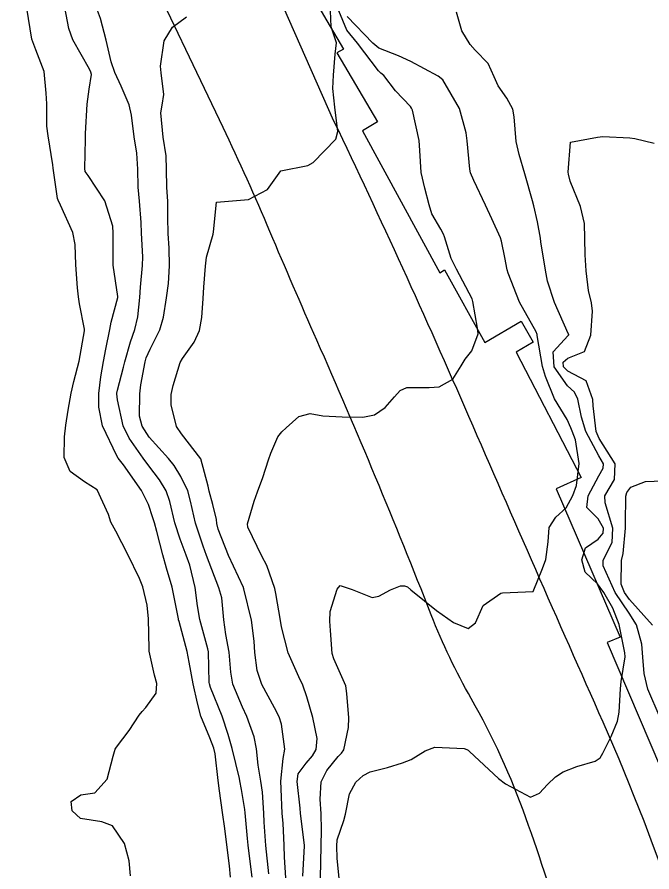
# Model space of a CAD drawing. Header units: metres. Extents: x 298520 to 308411, y 7433745 to 7450750.
# Drawn here: x 301972 to 302011.5, y 7441845.7 to 7441898.9 of the extents above; entities that cross this region are included whole.
import ezdxf

# ---------------------------------------------------------------- set-up
doc = ezdxf.new("R2010")
doc.units = ezdxf.units.M
doc.header["$LTSCALE"] = 10
for name, color, linetype in [('Curvas de Nivel 1m', 11, 'Continuous'), ('Curvas de Nivel 5m', 15, 'Continuous'), ('Edificações', 30, 'Continuous'), ('Vias Primárias', 230, 'Continuous')]:
    doc.layers.add(name, color=color, linetype=linetype)

msp = doc.modelspace()

# ---------------------------------------------------------------- linework, layer by layer
at = {"layer": 'Curvas de Nivel 1m', "flags": 128}
for points, elevation in [([(301985.236, 7441845.336), (301985.171, 7441846.029), (301985.015, 7441847.339), (301984.879, 7441848.354), (301984.751, 7441849.342), (301984.552, 7441850.708), (301984.467, 7441851.345), (301984.289, 7441853.006), (301984.213, 7441853.347), (301983.959, 7441853.99), (301983.394, 7441855.356), (301983.191, 7441856.152), (301982.922, 7441857.361), (301982.666, 7441858.714), (301982.553, 7441859.365), (301982.042, 7441861.248), (301982.011, 7441861.339), (301982.005, 7441861.371), (301981.999, 7441861.416), (301981.601, 7441863.377), (301981.261, 7441864.558), (301981.024, 7441865.386), (301980.66, 7441866.847), (301980.504, 7441867.394), (301980.416, 7441867.686), (301980.134, 7441868.533), (301979.695, 7441869.404), (301978.589, 7441870.985), (301978.259, 7441871.419), (301978.165, 7441871.562), (301977.275, 7441873.429), (301977.049, 7441874.587), (301977.051, 7441875.432), (301977.181, 7441876.478), (301977.347, 7441877.429), (301977.486, 7441878.192), (301977.74, 7441879.425), (301977.824, 7441879.868), (301978.223, 7441881.421), (301978.226, 7441881.479), (301977.948, 7441883.424), (301977.934, 7441883.807), (301977.948, 7441885.424), (301977.916, 7441885.848), (301977.425, 7441887.429), (301976.378, 7441888.997), (301976.203, 7441889.265), (301976.167, 7441889.443), (301976.217, 7441891.258), (301976.216, 7441891.443), (301976.221, 7441891.627), (301976.316, 7441893.442), (301976.442, 7441894.382), (301976.594, 7441895.296), (301976.555, 7441895.439), (301976.456, 7441895.633), (301975.434, 7441897.456), (301975.185, 7441898.155), (301974.932, 7441899.464)], 726), ([(301986.584, 7441845.319), (301986.399, 7441846.798), (301986.346, 7441847.323), (301986.306, 7441847.743), (301986.155, 7441849.326), (301986.125, 7441849.546), (301985.917, 7441850.774), (301985.818, 7441851.331), (301985.793, 7441851.463), (301985.343, 7441853.336), (301985.099, 7441854.201), (301984.719, 7441855.343), (301984, 7441857.138), (301983.925, 7441857.351), (301983.911, 7441857.444), (301983.872, 7441859.352), (301983.837, 7441859.54), (301983.338, 7441861.357), (301983.197, 7441862.217), (301983.049, 7441863.36), (301982.706, 7441864.745), (301982.486, 7441865.366), (301982.108, 7441866.359), (301981.779, 7441867.375), (301981.461, 7441868.705), (301981.236, 7441869.384), (301980.828, 7441870.068), (301980.158, 7441870.936), (301979.804, 7441871.404), (301978.942, 7441872.652), (301978.568, 7441873.416), (301978.209, 7441875.037), (301978.171, 7441875.42), (301978.173, 7441875.461), (301978.216, 7441875.633), (301978.581, 7441877.074), (301978.664, 7441877.416), (301979.024, 7441878.643), (301979.278, 7441879.41), (301979.471, 7441880.208), (301979.603, 7441881.407), (301979.641, 7441882.058), (301979.763, 7441883.406), (301979.783, 7441883.941), (301979.708, 7441885.406), (301979.673, 7441886.077), (301979.568, 7441887.408), (301979.496, 7441888.284), (301979.474, 7441889.409), (301979.402, 7441890.401), (301979.24, 7441891.412), (301979.081, 7441892.755), (301978.938, 7441893.415), (301978.444, 7441894.572), (301978.038, 7441895.424), (301977.806, 7441896.084), (301977.509, 7441897.43), (301977.141, 7441898.786), (301976.894, 7441899.436)], 727), ([(301987.623, 7441845.537), (301987.446, 7441847.307), (301987.342, 7441848.753), (301987.31, 7441849.309), (301987.229, 7441850.623), (301987.128, 7441851.312), (301986.958, 7441852.294), (301986.853, 7441853.316), (301986.711, 7441854.069), (301986.262, 7441855.326), (301985.982, 7441855.906), (301985.39, 7441857.336), (301985.265, 7441858.082), (301985.148, 7441859.339), (301984.945, 7441860.43), (301984.825, 7441861.342), (301984.692, 7441862.715), (301984.523, 7441863.346), (301984.084, 7441864.478), (301983.746, 7441865.353), (301983.535, 7441865.922), (301983.067, 7441867.361), (301982.761, 7441868.739), (301982.585, 7441869.366), (301982.152, 7441870.272), (301981.732, 7441870.95), (301981.385, 7441871.382), (301980.183, 7441872.714), (301979.742, 7441873.405), (301979.582, 7441874.023), (301979.593, 7441875.406), (301979.661, 7441875.966), (301979.926, 7441877.403), (301979.997, 7441877.651), (301980.251, 7441878.188), (301980.843, 7441879.391), (301981.068, 7441880.185), (301981.265, 7441881.385), (301981.389, 7441882.291), (301981.446, 7441883.383), (301981.422, 7441884.481), (301981.361, 7441885.385), (301981.345, 7441886.388), (301981.341, 7441887.385), (301981.275, 7441888.29), (301981.268, 7441889.387), (301981.236, 7441890.232), (301981.057, 7441891.39), (301980.913, 7441892.905), (301980.983, 7441893.392), (301981.1, 7441894.051), (301980.923, 7441895.393), (301980.875, 7441895.812), (301981.119, 7441897.39), (301981.636, 7441898.232), (301982.495, 7441898.873)], 728), ([(301988.675, 7441845.292), (301988.598, 7441846.566), (301988.571, 7441847.293), (301988.509, 7441848.682), (301988.465, 7441849.294), (301988.386, 7441850.828), (301988.369, 7441851.296), (301988.524, 7441852.714), (301988.617, 7441853.293), (301988.423, 7441854.841), (301988.266, 7441855.297), (301987.982, 7441855.876), (301987.185, 7441857.312), (301986.891, 7441858.196), (301986.76, 7441859.319), (301986.717, 7441860.007), (301986.556, 7441861.322), (301986.072, 7441863.274), (301986.056, 7441863.33), (301986.04, 7441863.364), (301985.125, 7441865.34), (301984.471, 7441866.994), (301984.399, 7441867.346), (301984.368, 7441867.589), (301984.135, 7441868.519), (301983.905, 7441869.352), (301983.842, 7441869.657), (301983.386, 7441871.358), (301982.186, 7441872.93), (301981.879, 7441873.375), (301981.555, 7441874.728), (301981.557, 7441875.38), (301981.669, 7441875.93), (301982.116, 7441877.372), (301982.245, 7441877.62), (301982.987, 7441878.631), (301983.306, 7441879.36), (301983.454, 7441880.176), (301983.539, 7441881.357), (301983.592, 7441882.058), (301983.68, 7441883.356), (301983.746, 7441883.928), (301984.159, 7441885.352), (301984.19, 7441885.496), (301984.363, 7441887.35), (301986.365, 7441887.521), (301987.538, 7441888.142), (301988.383, 7441889.3), (301990.044, 7441889.626), (301990.388, 7441889.823), (301991.791, 7441891.259), (301991.925, 7441891.742), (301991.729, 7441893.261), (301991.603, 7441894.421), (301991.646, 7441895.262), (301991.76, 7441896.554), (301991.831, 7441897.26), (301991.498, 7441898.255), (301991.467, 7441899.266)], 729), ([(301990.852, 7441845.265), (301990.863, 7441846.27), (301990.885, 7441847.265), (301990.896, 7441848.268), (301990.875, 7441849.265), (301990.822, 7441850.176), (301990.879, 7441851.266), (301991.23, 7441851.964), (301991.947, 7441852.83), (301992.154, 7441853.044), (301992.288, 7441853.247), (301992.578, 7441854.633), (301992.612, 7441855.244), (301992.478, 7441856.763), (301992.411, 7441857.246), (301992.012, 7441858.175), (301991.673, 7441858.909), (301991.565, 7441859.257), (301991.462, 7441860.683), (301991.418, 7441861.259), (301991.453, 7441861.858), (301991.88, 7441863.253), (301992.075, 7441863.481), (301992.811, 7441863.243), (301994.066, 7441862.744), (301994.481, 7441862.811), (301995.193, 7441863.219), (301995.817, 7441863.471), (301996.075, 7441863.455), (301996.26, 7441863.392), (301996.474, 7441863.204), (301998.054, 7441861.922), (301999.116, 7441861.169), (302000.039, 7441860.8), (302000.487, 7441861.153), (302000.964, 7441862.241), (302002.071, 7441863.015), (302002.167, 7441863.033), (302004.073, 7441863.11), (302004.659, 7441864.533), (302004.867, 7441865.102), (302005.007, 7441866.203), (302005.065, 7441867.101), (302005.488, 7441867.737), (302006.135, 7441868.311), (302006.554, 7441869.084), (302006.77, 7441869.701), (302006.944, 7441871.078), (302006.715, 7441872.552), (302006.494, 7441873.085), (302006.411, 7441873.302), (302006.2, 7441873.825), (302005.404, 7441875.098), (302004.851, 7441876.487), (302004.663, 7441877.106), (302004.335, 7441879.036), (302004.328, 7441879.109), (302004.265, 7441879.272), (302003.222, 7441881.121), (302002.515, 7441882.923), (302002.465, 7441883.128), (302002.321, 7441883.905), (302002.108, 7441884.911), (302002.036, 7441885.134), (302001.507, 7441886.305), (302001.119, 7441887.149), (302000.376, 7441888.69), (302000.185, 7441889.162), (302000.139, 7441889.408), (301999.975, 7441891.164), (301999.916, 7441891.659), (301999.492, 7441893.169), (301998.451, 7441894.957), (301998.173, 7441895.183), (301996.462, 7441896.098), (301995.702, 7441896.448), (301994.47, 7441896.938), (301994.1, 7441897.234), (301992.498, 7441898.913)], 731), ([(301992.011, 7441845.248), (301991.872, 7441846.51), (301991.854, 7441847.25), (301991.887, 7441847.642), (301992.3, 7441848.845), (301992.4, 7441849.245), (301992.65, 7441850.508), (301993.046, 7441851.239), (301993.503, 7441851.661), (301993.933, 7441851.892), (301995.003, 7441852.154), (301995.941, 7441852.444), (301996.491, 7441852.656), (301997.346, 7441853.189), (301997.955, 7441853.416), (301999.789, 7441853.327), (301999.954, 7441853.275), (302000.029, 7441853.234), (302000.111, 7441853.158), (302001.928, 7441851.47), (302002.347, 7441851.126), (302003.915, 7441850.299), (302004.47, 7441850.551), (302004.973, 7441851.099), (302005.462, 7441851.563), (302005.935, 7441851.887), (302006.792, 7441852.225), (302007.945, 7441852.546), (302008.244, 7441852.762), (302008.422, 7441853.055), (302008.929, 7441854.085), (302009.326, 7441855.046), (302009.425, 7441855.602), (302009.503, 7441857.045), (302009.547, 7441857.506), (302009.799, 7441859.042), (302009.78, 7441859.288), (302009.43, 7441861.046), (302009.031, 7441862.078), (302008.48, 7441863.056), (302008.078, 7441863.581), (302007.317, 7441864.303), (302007.116, 7441865.075), (302007.339, 7441865.837), (302008.112, 7441866.363), (302008.44, 7441866.735), (302008.456, 7441867.057), (302008.129, 7441867.634), (302007.408, 7441868.343), (302007.5, 7441869.07), (302008.155, 7441870.312), (302008.435, 7441870.782), (302008.456, 7441871.057), (302008.17, 7441871.557), (302007.345, 7441873.073), (302007.077, 7441873.952), (302006.85, 7441875.08), (302006.646, 7441875.513), (302006.221, 7441875.911), (302005.388, 7441877.098), (302005.319, 7441878.027), (302006.262, 7441879.052), (302006.284, 7441879.069), (302006.291, 7441879.09), (302006.29, 7441879.117), (302006.264, 7441879.177), (302005.403, 7441881.099), (302004.977, 7441882.429), (302004.846, 7441883.105), (302004.559, 7441884.88), (302004.524, 7441885.108), (302004.343, 7441886.131), (302004.128, 7441887.112), (302004.041, 7441887.43), (302003.559, 7441889.118), (302003.213, 7441890.304), (302003.026, 7441891.124), (302002.903, 7441892.648), (302002.81, 7441893.126), (302002.44, 7441893.815), (302001.905, 7441894.596), (302001.645, 7441895.142), (302001.287, 7441895.973), (302000.469, 7441896.813), (302000.154, 7441897.163), (301999.643, 7441898.011), (301999.303, 7441899.172)], 732), ([(302011.976, 7441855.239), (302011.212, 7441857.022), (302010.983, 7441857.996), (302010.911, 7441859.027), (302010.842, 7441859.839), (302010.517, 7441861.033), (302010.054, 7441861.751), (302009.178, 7441863.049), (302008.433, 7441864.713), (302008.438, 7441865.057), (302009.003, 7441866.158), (302009.043, 7441867.051), (302008.558, 7441868.637), (302008.546, 7441869.056), (302009.131, 7441870.072), (302009.178, 7441871.05), (302008.186, 7441872.631), (302007.99, 7441873.063), (302007.817, 7441874.674), (302007.794, 7441875.066), (302007.381, 7441876.229), (302006.23, 7441876.815), (302005.961, 7441877.093), (302005.937, 7441877.393), (302006.241, 7441877.625), (302007.27, 7441878.053), (302007.671, 7441879.069), (302007.765, 7441880.555), (302007.707, 7441881.069), (302007.517, 7441881.849), (302007.383, 7441883.074), (302007.314, 7441884.066), (302007.29, 7441885.076), (302007.279, 7441886.013), (302007.017, 7441887.08), (302006.376, 7441888.647), (302006.271, 7441889.091), (302006.262, 7441889.213), (302006.403, 7441891.09), (302008.082, 7441891.389), (302008.409, 7441891.436), (302010.094, 7441891.357), (302010.407, 7441891.312), (302011.613, 7441891.022)], 733), ([(302011.505, 7441861.018), (302010.066, 7441862.605), (302009.751, 7441863.043), (302009.557, 7441863.567), (302009.581, 7441865.045), (302009.669, 7441865.474), (302009.825, 7441867.043), (302009.817, 7441867.352), (302009.842, 7441869.043), (302009.915, 7441869.273), (302010.149, 7441869.613), (302011.078, 7441869.952), (302012.153, 7441870.003)], 734)]:
    msp.add_lwpolyline(points, dxfattribs=dict(at, elevation=elevation))
at = {"layer": 'Curvas de Nivel 5m', "flags": 128}
for points, elevation in [([(301979.01, 7441845.408), (301978.93, 7441846.347), (301978.649, 7441847.412), (301977.894, 7441848.511), (301977.242, 7441848.775), (301975.898, 7441848.975), (301975.39, 7441849.455), (301975.327, 7441850.04), (301975.918, 7441850.461), (301976.79, 7441850.567), (301977.563, 7441851.426), (301977.947, 7441852.848), (301978.072, 7441853.298), (301978.141, 7441853.418), (301978.927, 7441854.446), (301979.551, 7441855.404), (301979.735, 7441855.644), (301979.98, 7441855.892), (301980.61, 7441856.774), (301980.655, 7441857.39), (301980.508, 7441857.893), (301980.187, 7441859.398), (301980.177, 7441859.55), (301980.131, 7441861.399), (301980.056, 7441862.26), (301979.777, 7441863.403), (301979.568, 7441863.915), (301978.858, 7441865.412), (301978.115, 7441866.865), (301977.801, 7441867.423), (301977.644, 7441867.909), (301976.95, 7441869.432), (301976.148, 7441869.945), (301975.271, 7441870.571), (301974.884, 7441871.459), (301974.907, 7441872.735), (301974.996, 7441873.458), (301975.134, 7441874.388), (301975.319, 7441875.453), (301975.485, 7441876.19), (301975.82, 7441877.446), (301976.165, 7441879.345), (301976.155, 7441879.442), (301975.846, 7441881.014), (301975.778, 7441881.448), (301975.718, 7441882.022), (301975.625, 7441883.45), (301975.58, 7441884.705), (301975.42, 7441885.454), (301974.665, 7441887.158), (301974.508, 7441887.468), (301974.475, 7441887.579), (301974.371, 7441888.295), (301974.211, 7441889.472), (301974.185, 7441889.672), (301973.892, 7441891.475), (301973.82, 7441892.067), (301973.802, 7441893.476), (301973.778, 7441894.138), (301973.639, 7441895.478), (301973.124, 7441896.833), (301972.882, 7441897.486), (301972.563, 7441899.429)], 725), ([(301989.746, 7441845.389), (301989.854, 7441847.28), (301989.852, 7441847.311), (301989.606, 7441849.283), (301989.567, 7441849.622), (301989.39, 7441851.285), (301989.462, 7441851.753), (301989.94, 7441852.415), (301990.347, 7441852.874), (301990.565, 7441853.271), (301990.641, 7441853.951), (301990.364, 7441855.274), (301989.992, 7441856.554), (301989.741, 7441857.283), (301989.504, 7441857.789), (301988.832, 7441859.292), (301988.418, 7441860.917), (301988.355, 7441861.297), (301988.068, 7441862.975), (301988.005, 7441863.301), (301987.501, 7441864.723), (301987.181, 7441865.314), (301986.328, 7441867.11), (301986.307, 7441867.318), (301986.724, 7441868.728), (301986.928, 7441869.312), (301987.248, 7441870.213), (301987.614, 7441871.305), (301987.748, 7441871.725), (301988.185, 7441872.739), (301988.433, 7441873.054), (301988.709, 7441873.295), (301989.493, 7441873.994), (301990.202, 7441874.181), (301990.988, 7441874.055), (301992.2, 7441873.977), (301993.471, 7441873.967), (301994.202, 7441874.11), (301994.873, 7441874.556), (301995.454, 7441875.218), (301995.807, 7441875.626), (301996.222, 7441875.813), (301997.608, 7441875.803), (301998.223, 7441875.846), (301999.075, 7441876.327), (301999.597, 7441877.166), (301999.84, 7441877.571), (302000.252, 7441878.098), (302000.664, 7441879.154), (302000.617, 7441879.505), (302000.322, 7441881.159), (302000.285, 7441881.32), (301999.298, 7441883.17), (301998.98, 7441883.834), (301998.562, 7441885.178), (301998.505, 7441885.349), (301998.338, 7441885.663), (301997.775, 7441886.613), (301997.604, 7441887.187), (301997.345, 7441888.214), (301997.111, 7441889.193), (301997.027, 7441890.564), (301996.978, 7441891.194), (301996.561, 7441893.068), (301996.507, 7441893.199), (301996.434, 7441893.292), (301995.502, 7441894.272), (301994.777, 7441895.225), (301994.599, 7441895.372), (301994.456, 7441895.517), (301993.155, 7441897.243), (301992.485, 7441898.059), (301991.992, 7441899.258)], 730)]:
    msp.add_lwpolyline(points, dxfattribs=dict(at, elevation=elevation))
at = {"layer": 'Edificações'}
msp.add_lwpolyline([(301989.837, 7441901.028), (301992.268, 7441896.875), (301991.858, 7441896.635), (301994.397, 7441892.343), (301993.446, 7441891.781), (301998.278, 7441882.942), (301998.561, 7441883.129), (302001.059, 7441878.618), (302003.33, 7441879.931), (302004.085, 7441878.625), (302003.019, 7441878.008), (302007.069, 7441870.198), (302005.512, 7441869.497), (302009.494, 7441860.271), (302008.681, 7441859.934), (302012.662, 7441850.598)], dxfattribs=at)
at = {"layer": 'Vias Primárias'}
msp.add_lwpolyline([(302013.097, 7441816.891, 0.026821), (302009.737, 7441829.509, -0.008026), (302006.141, 7441841.224, 0.015205), (302003.626, 7441849.018, 0.043693), (302000.221, 7441856.443, -0.03598), (301997.736, 7441861.649, 0.010575), (301990.616, 7441878.748, -0.004233), (301987.698, 7441885.512, 0.011849), (301984.781, 7441892.001), (301979.651, 7441902.726), (301973.753, 7441915.163), (301958.723, 7441944.046), (301967.188, 7441947.787), (301991.661, 7441892.414, -0.00913), (302000.057, 7441874.021, 0.001809), (302008.41, 7441854.99, -0.051094), (302016.664, 7441829.668)], format="xyb", dxfattribs=at)

doc.saveas('drawing.dxf')
